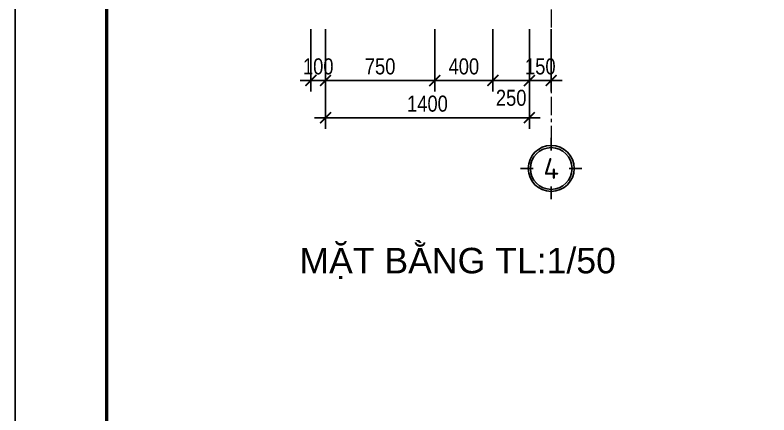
# Model space of a CAD drawing. Header units: inches. Extents: x 236662 to 497023, y -248575 to 81795.
# Drawn here: x 282445 to 287622, y -229898 to -227153 of the extents above; entities that cross this region are included whole.
import ezdxf
from ezdxf.enums import TextEntityAlignment as Align

# ---------------------------------------------------------------- set-up
doc = ezdxf.new("R2010")
doc.units = ezdxf.units.IN
doc.header["$LTSCALE"] = 10
doc.header["$MEASUREMENT"] = 0
doc.linetypes.add('CENTER', pattern=[2, 1.25, -0.25, 0.25, -0.25])
for name, color, linetype in [('01. HP_TEXT', 9, 'Continuous'), ('07. HP_KY HIEU @ 1', 43, 'Continuous'), ('08. HP_DIM', 118, 'Continuous'), ('TEXT', 2, 'Continuous')]:
    doc.layers.add(name, color=color, linetype=linetype)
for name, color, linetype, lineweight in [('02. HP_BE TONG', 1, 'Continuous', 35), ('05. HP_TRUC', 251, 'CENTER', 5), ('06. HP_THAY 1', 134, 'Continuous', 15)]:
    doc.layers.add(name, color=color, linetype=linetype, lineweight=lineweight)
doc.layers.add('Tpl_Bound', color=1, linetype='Continuous', plot=False)
doc.styles.add('ISOCP50', font='isocpeur.ttf')
doc.styles.add('TEXT (none)', font='arial.ttf')
doc.styles.add('text2', font='VHELVCN.TTF')
doc.dimstyles.new('AL-100 (1-50)', dxfattribs={"dimscale": 0.5, "dimtxt": 220, "dimasz": 150, "dimexe": 150, "dimexo": 150, "dimgap": 80, "dimtad": 1, "dimdec": 0, "dimzin": 9, "dimtxsty": 'text2', "dimblk": 'ARCHTICK', "dimcen": 1, "dimdle": 150, "dimclrd": 256, "dimclre": 256, "dimclrt": 7, "dimadec": 0, "dimazin": 0, "dimtfac": 1, "dimtdec": 0, "dimtix": 1, "dimtmove": 2, "dimatfit": 3, "dimldrblk": 'ARCHTICK', "dimfxl": 1, "dimtolj": 1, "dimtzin": 0, "dimlwd": -1, "dimlwe": -1, "dimarcsym": 0})

# ---------------------------------------------------------------- blocks, each defined once
blk = doc.blocks.new('KHUNG TEN A-3')
at = {"layer": '02. HP_BE TONG', "color": 1, "const_width": 0.5}
blk.add_lwpolyline([(15, 5), (415, 5), (415, 292), (15, 292)], close=True, dxfattribs=at)
at = {"layer": '06. HP_THAY 1'}
blk.add_lwpolyline([(0, 297), (420, 297), (420, 0), (0, 0)], close=True, dxfattribs=at)
at = {"layer": 'Defpoints'}
blk.add_lwpolyline([(0, 0), (420, 0), (420, 297), (0, 297)], close=True, dxfattribs=at)
blk = doc.blocks.new('grid test1')
at = {"ltscale": 20}
for p, q in [((0, 440), (0, 260)), ((-260, 0), (-440, 0)), ((440, 0), (260, 0)), ((0, -260), (0, -440))]:
    blk.add_line(p, q, dxfattribs=at)
at = {"color": 251, "ltscale": 20, "true_color": 0x636466}
for radius in [330, 300]:
    blk.add_circle((0, 0), radius, dxfattribs=at)
at = {"layer": '01. HP_TEXT', "color": 2, "ltscale": 20, "true_color": 0xf1eb1f, "style": 'ISOCP50'}
blk.add_attdef('GRID', text='', height=300, dxfattribs=at).set_placement((-37, 0), align=Align.MIDDLE_CENTER)
blk = doc.blocks.new('_ArchTick')
at = {"color": 0, "linetype": 'ByBlock', "const_width": 0.15}
blk.add_lwpolyline([(-0.5, -0.5), (0.5, 0.5)], dxfattribs=at)
blk = doc.blocks.new('*D848')
at = {"layer": '08. HP_DIM', "transparency": 16777216}
for p, q in [((284476.5, -227248.6), (284476.5, -227677.2)), ((284576.5, -227248.6), (284576.5, -227677.2)), ((284476.5, -227602.2), (284401.5, -227602.2)), ((284476.5, -227602.2), (284576.5, -227602.2)), ((284576.5, -227602.2), (284651.5, -227602.2))]:
    blk.add_line(p, q, dxfattribs=at)
at = {"layer": 'Defpoints', "color": 0, "transparency": 16777216}
for p in [(284476.5, -227173.6), (284576.5, -227173.6), (284576.5, -227602.2)]:
    blk.add_point(p, dxfattribs=at)
at = {"layer": '08. HP_DIM', "transparency": 16777216, "xscale": 75, "yscale": 75, "zscale": 75}
blk.add_blockref('_ArchTick', (284476.5, -227602.2), dxfattribs=at)
at = {"layer": '08. HP_DIM', "transparency": 16777216, "xscale": 75, "yscale": 75, "zscale": 75, "rotation": 180}
blk.add_blockref('_ArchTick', (284576.5, -227602.2), dxfattribs=at)
at = {"layer": '08. HP_DIM', "color": 7, "transparency": 16777216, "insert": (284526.5, -227506), "char_height": 110, "attachment_point": 5, "style": 'text2'}
blk.add_mtext('\\A1;100', dxfattribs=at)
blk = doc.blocks.new('*D849')
at = {"layer": '08. HP_DIM', "transparency": 16777216}
for p, q in [((284576.5, -227248.6), (284576.5, -227677.2)), ((285326.5, -227248.6), (285326.5, -227677.2)), ((284501.5, -227602.2), (285401.5, -227602.2))]:
    blk.add_line(p, q, dxfattribs=at)
at = {"layer": 'Defpoints', "color": 0, "transparency": 16777216}
for p in [(284576.5, -227173.6), (285326.5, -227173.6), (285326.5, -227602.2)]:
    blk.add_point(p, dxfattribs=at)
at = {"layer": '08. HP_DIM', "transparency": 16777216, "xscale": 75, "yscale": 75, "zscale": 75, "rotation": 180}
blk.add_blockref('_ArchTick', (284576.5, -227602.2), dxfattribs=at)
at = {"layer": '08. HP_DIM', "transparency": 16777216, "xscale": 75, "yscale": 75, "zscale": 75}
blk.add_blockref('_ArchTick', (285326.5, -227602.2), dxfattribs=at)
at = {"layer": '08. HP_DIM', "color": 7, "transparency": 16777216, "insert": (284951.5, -227506), "char_height": 110, "attachment_point": 5, "style": 'text2'}
blk.add_mtext('\\A1;750', dxfattribs=at)
blk = doc.blocks.new('*D850')
at = {"layer": '08. HP_DIM', "transparency": 16777216}
for p, q in [((285326.5, -227248.6), (285326.5, -227677.2)), ((285726.5, -227248.6), (285726.5, -227677.2)), ((285251.5, -227602.2), (285801.5, -227602.2))]:
    blk.add_line(p, q, dxfattribs=at)
at = {"layer": 'Defpoints', "color": 0, "transparency": 16777216}
for p in [(285326.5, -227173.6), (285726.5, -227173.6), (285726.5, -227602.2)]:
    blk.add_point(p, dxfattribs=at)
at = {"layer": '08. HP_DIM', "transparency": 16777216, "xscale": 75, "yscale": 75, "zscale": 75, "rotation": 180}
blk.add_blockref('_ArchTick', (285326.5, -227602.2), dxfattribs=at)
at = {"layer": '08. HP_DIM', "transparency": 16777216, "xscale": 75, "yscale": 75, "zscale": 75}
blk.add_blockref('_ArchTick', (285726.5, -227602.2), dxfattribs=at)
at = {"layer": '08. HP_DIM', "color": 7, "transparency": 16777216, "insert": (285526.5, -227506), "char_height": 110, "attachment_point": 5, "style": 'text2'}
blk.add_mtext('\\A1;400', dxfattribs=at)
blk = doc.blocks.new('*D851')
at = {"layer": '08. HP_DIM', "transparency": 16777216}
for p, q in [((285726.5, -227248.6), (285726.5, -227677.2)), ((285976.5, -227248.6), (285976.5, -227677.2)), ((285651.5, -227602.2), (286051.5, -227602.2))]:
    blk.add_line(p, q, dxfattribs=at)
at = {"layer": 'Defpoints', "color": 0, "transparency": 16777216}
for p in [(285726.5, -227173.6), (285976.5, -227173.6), (285976.5, -227602.2)]:
    blk.add_point(p, dxfattribs=at)
at = {"layer": '08. HP_DIM', "transparency": 16777216, "xscale": 75, "yscale": 75, "zscale": 75, "rotation": 180}
blk.add_blockref('_ArchTick', (285726.5, -227602.2), dxfattribs=at)
at = {"layer": '08. HP_DIM', "transparency": 16777216, "xscale": 75, "yscale": 75, "zscale": 75}
blk.add_blockref('_ArchTick', (285976.5, -227602.2), dxfattribs=at)
at = {"layer": '08. HP_DIM', "color": 7, "transparency": 16777216, "insert": (285851.5, -227721.5), "char_height": 110, "attachment_point": 5, "style": 'text2'}
blk.add_mtext('\\A1;250', dxfattribs=at)
blk = doc.blocks.new('*D852')
at = {"layer": '08. HP_DIM', "transparency": 16777216}
for p, q in [((285976.5, -227248.6), (285976.5, -227677.2)), ((286126.5, -227248.6), (286126.5, -227677.2)), ((285976.5, -227602.2), (285901.5, -227602.2)), ((285976.5, -227602.2), (286126.5, -227602.2)), ((286126.5, -227602.2), (286201.5, -227602.2))]:
    blk.add_line(p, q, dxfattribs=at)
at = {"layer": 'Defpoints', "color": 0, "transparency": 16777216}
for p in [(285976.5, -227173.6), (286126.5, -227173.6), (286126.5, -227602.2)]:
    blk.add_point(p, dxfattribs=at)
at = {"layer": '08. HP_DIM', "transparency": 16777216, "xscale": 75, "yscale": 75, "zscale": 75}
blk.add_blockref('_ArchTick', (285976.5, -227602.2), dxfattribs=at)
at = {"layer": '08. HP_DIM', "transparency": 16777216, "xscale": 75, "yscale": 75, "zscale": 75, "rotation": 180}
blk.add_blockref('_ArchTick', (286126.5, -227602.2), dxfattribs=at)
at = {"layer": '08. HP_DIM', "color": 7, "transparency": 16777216, "insert": (286051.5, -227506), "char_height": 110, "attachment_point": 5, "style": 'text2'}
blk.add_mtext('\\A1;150', dxfattribs=at)
blk = doc.blocks.new('*D853')
at = {"layer": '08. HP_DIM', "transparency": 16777216}
for p, q in [((284576.5, -227248.6), (284576.5, -227932.9)), ((285976.5, -227248.6), (285976.5, -227932.9)), ((284501.5, -227857.9), (286051.5, -227857.9))]:
    blk.add_line(p, q, dxfattribs=at)
at = {"layer": 'Defpoints', "color": 0, "transparency": 16777216}
for p in [(284576.5, -227173.6), (285976.5, -227173.6), (285976.5, -227857.9)]:
    blk.add_point(p, dxfattribs=at)
at = {"layer": '08. HP_DIM', "transparency": 16777216, "xscale": 75, "yscale": 75, "zscale": 75, "rotation": 180}
blk.add_blockref('_ArchTick', (284576.5, -227857.9), dxfattribs=at)
at = {"layer": '08. HP_DIM', "transparency": 16777216, "xscale": 75, "yscale": 75, "zscale": 75}
blk.add_blockref('_ArchTick', (285976.5, -227857.9), dxfattribs=at)
at = {"layer": '08. HP_DIM', "color": 7, "transparency": 16777216, "insert": (285276.5, -227761.7), "char_height": 110, "attachment_point": 5, "style": 'text2'}
blk.add_mtext('\\A1;1400', dxfattribs=at)

msp = doc.modelspace()

# ---------------------------------------------------------------- linework, layer by layer
at = {"layer": '05. HP_TRUC', "ltscale": 10}
msp.add_line((286126.5, -225114.1), (286126.5, -227995.8), dxfattribs=at)
at = {"layer": 'Tpl_Bound', "color": 1}
msp.add_lwpolyline([(282444.5, -236123.6), (282444.5, -223671.7), (300149.2, -223671.7), (300149.2, -236123.6)], close=True, dxfattribs=at)

# ---------------------------------------------------------------- block references
at = {"color": 1, "xscale": 41.92548438755171, "yscale": 41.92548438755171, "zscale": 41.92548438755171}
msp.add_blockref('KHUNG TEN A-3', (282444.5, -236123.6, -318.6), dxfattribs=at)
at = {"layer": '07. HP_KY HIEU @ 1', "ltscale": 20}
ref = msp.add_blockref('grid test1', (286126.5, -228206), dxfattribs=dict(at, xscale=0.477750000078231, yscale=0.477750000078231, zscale=0.477750000078231))
ref.add_attrib('GRID', '4', dxfattribs={"layer": 'TEXT', "ltscale": 20, "height": 143.3, "style": 'ISOCP50'}).set_placement((286126.5, -228206), align=Align.MIDDLE_CENTER)

# ---------------------------------------------------------------- texts
at = {"layer": '01. HP_TEXT', "style": 'TEXT (none)'}
msp.add_text('MẶT BẰNG TL:1/50', height=175, dxfattribs=at).set_placement((284397.2, -228925.8, -234.4))

# ---------------------------------------------------------------- dimensions: what is measured, and where the dimension line sits
at = {"layer": '08. HP_DIM'}
for base, p1, p2, picture, middle in [((284576.5, -227602.2), (284476.5, -227173.6), (284576.5, -227173.6), '*D848', (284526.5, -227506)), ((285326.5, -227602.2), (284576.5, -227173.6), (285326.5, -227173.6), '*D849', (284951.5, -227506)), ((285976.5, -227857.9), (284576.5, -227173.6), (285976.5, -227173.6), '*D853', (285276.5, -227761.7)), ((285726.5, -227602.2), (285326.5, -227173.6), (285726.5, -227173.6), '*D850', (285526.5, -227506)), ((286126.5, -227602.2), (285976.5, -227173.6), (286126.5, -227173.6), '*D852', (286051.5, -227506))]:
    dim = msp.add_linear_dim(base=base, p1=p1, p2=p2, dimstyle='AL-100 (1-50)', dxfattribs=at)
    dim.commit()
    dim.dimension.update_dxf_attribs({"geometry": picture, "text_midpoint": middle})
dim = msp.add_linear_dim(base=(285976.5, -227602.2), p1=(285726.5, -227173.6), p2=(285976.5, -227173.6), dimstyle='AL-100 (1-50)', dxfattribs=at)
dim.commit()
dim.dimension.update_dxf_attribs({"geometry": '*D851', "text_midpoint": (285851.5, -227721.5), "dimtype": 160})

doc.saveas('drawing.dxf')
